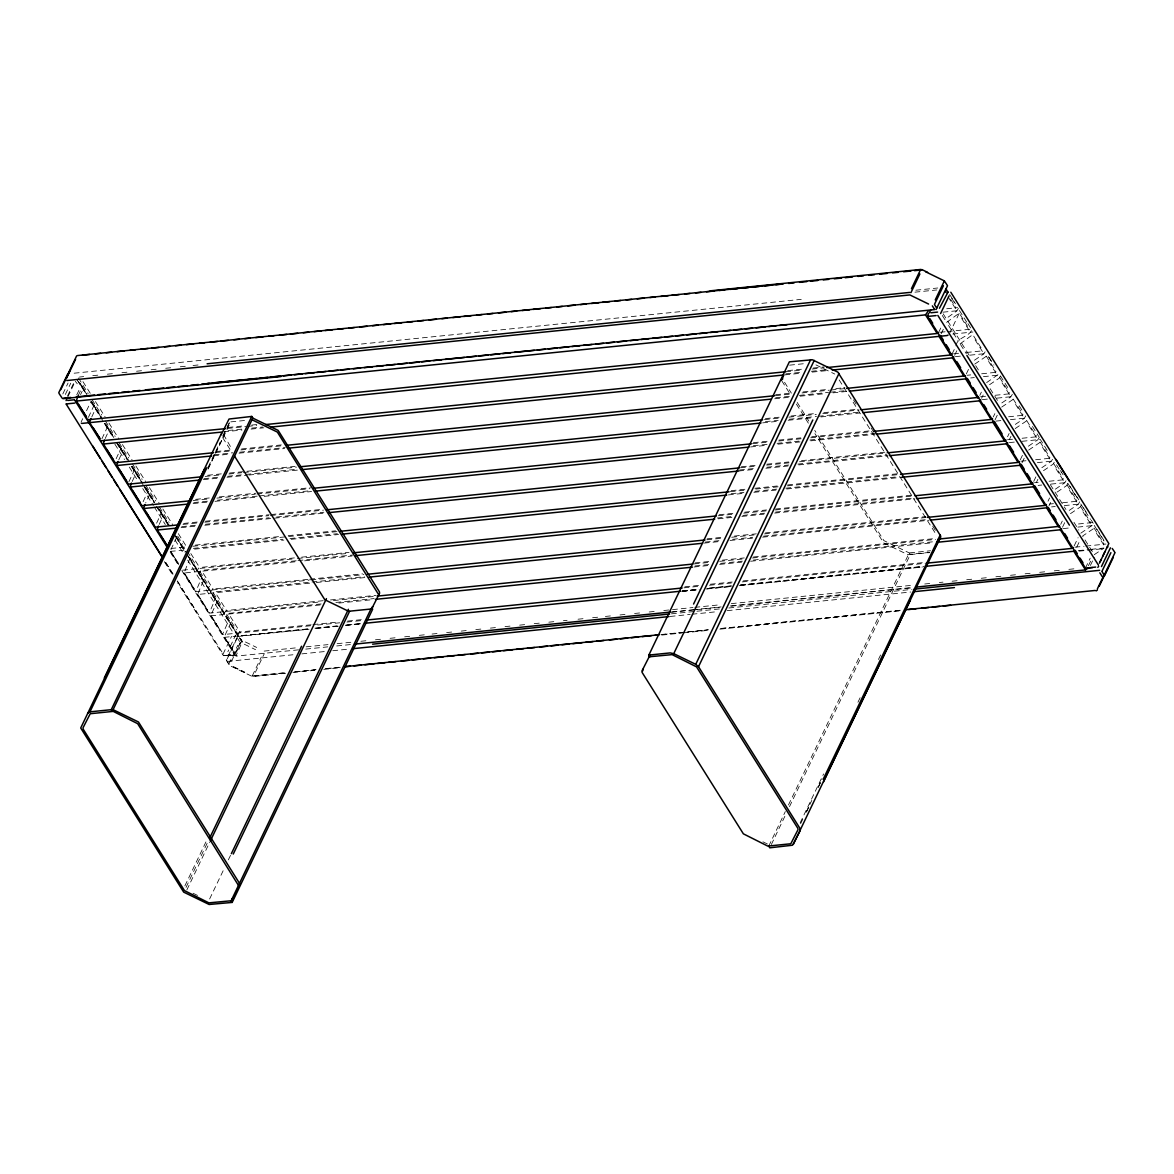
<?xml version="1.0" encoding="UTF-8"?>
<svg xmlns="http://www.w3.org/2000/svg" width="1174" height="1174" viewBox="0 0 1174 1174"><rect width="100%" height="100%" fill="white"/><g stroke="black" fill="none" stroke-linecap="round" stroke-linejoin="round"><path stroke-width="0.75" stroke-dasharray="5 3.75" d="M241.125 639.537L241.301 641.885L234.873 655.283L223.427 655.679L177.788 583.126M223.515 434.556L231.498 448.365M78.276 395.477L82.341 386.701L77.572 380.376M144.974 487.269L149.758 494.151L145.693 502.927M176.731 537.134L170.245 551.105L179.094 565.34M178.316 533.627L186.108 546.042A1.761 0.983 -32.1 0 0 185.492 546.189L183.643 549.432M294.38 557.899L199.595 567.526A1.761 0.983 -32.1 0 0 198.978 567.688L197.041 570.681L201.899 577.256L195.735 591.637L309.158 580.176M307.867 579.398L213.066 589.025A1.761 0.983 -32.1 0 0 212.465 589.172L210.528 592.166L215.385 598.74L209.221 613.136L320.825 601.851M310.596 625.757L222.708 634.62L210.689 615.587L217.175 601.602L212.318 595.042L214.255 592.034A1.761 0.983 -32.1 0 1 214.871 591.887L364.351 576.698M323.173 600.692L226.553 610.509A1.761 0.983 -32.1 0 0 225.951 610.671L223.999 613.664L228.871 620.239L222.458 634.474M298.534 649.838L236.179 656.105L224.175 637.071L230.662 623.101L225.804 616.526L227.741 613.532A1.761 0.983 -32.1 0 1 228.358 613.371L321.324 603.935M311.125 624.788L240.039 632.008A1.761 0.983 -32.1 0 0 239.423 632.155L237.486 635.149L242.343 641.723L235.945 655.958M235.284 636.249L235.563 635.149L227.873 651.717M1080.799 533.187L1092.084 525.482L1092.965 522.591A1.761 0.983 -32.1 0 0 1092.451 522.562L1076.044 524.22M235.372 636.014L235.064 635.897M62.809 393.965L68.048 383.032M65.362 394.435L70.748 383.194M67.534 395.917L74.153 382.093M67.916 396.753L75.356 381.154M76.736 394.875L80.258 387.552M80.551 394.625L82.136 391.324M81.182 421.906L82.708 418.692M86.553 410.68L90.398 402.653M88.402 417.372L94.037 405.323L92.027 402.491M91.763 416.961L95.828 408.185L91.058 401.86M101.889 438.856L107.509 426.808L105.499 423.99M105.249 438.46L109.314 429.684L104.53 423.359M116.153 458.711L120.995 448.307L118.06 444.315M118.735 459.944L122.8 451.168L117.943 444.594M128.846 481.839L134.482 469.791L132.471 466.973M132.222 481.443L136.287 472.667L131.503 466.342M143.125 501.694L147.968 491.29L145.033 487.298M156.597 523.193L161.454 512.774L158.519 508.782M159.18 524.426L163.245 515.635L158.475 509.325M208.165 467.091L220.008 442.378M223.163 435.789L229.488 422.581M208.092 468.529L223.706 435.936M208.077 469.13L230.706 421.877L246.672 420.292M296.171 560.761L201.385 570.403A1.761 0.983 -32.1 0 0 200.783 570.549L198.92 573.793L210.601 592.415M223.031 654.123L231.542 636.367M227.154 658.952L237.251 637.849M228.783 664.029L237.764 645.289M234.36 654.74L241.14 640.666M231.572 661.123L240.553 642.383M252.307 675.813L261.288 657.073M255.374 672.32L264.341 653.58M184.861 885.915L207.49 838.676M186.035 887.353L208.209 841.068M186.857 889.907L209.823 841.978M209.632 898.961L224.645 867.601M228.358 859.867L230.706 854.98M938.569 332.565L941.695 326.034M941.152 333.798L943.5 328.896M958.38 308.395L956.913 310.875L944.821 319.504L941.9 314.852M949.414 333.724L959.95 311.726M952.055 354.049L955.181 347.533M955.959 345.89C957.148 337.217 968.345 337.217 971.632 330.349M954.638 355.282L956.986 350.395M966.319 373.919L968.667 369.018M985.118 351.833L983.885 353.844L972.938 361.254M974.728 364.116L985.676 356.72L986.908 354.709M979.806 395.403L981.361 392.145M981.596 398.265L983.166 395.007M768.735 846.161L785.318 811.557M788.473 804.968L909.234 552.91L930.542 550.753M771.347 844.517L785.567 814.859M789.5 806.626L910.276 554.568L909.234 552.91L883.875 540.598L814.741 430.388M989.579 384.69L999.162 378.204L1000.615 375.739M993.292 416.902L994.848 413.63M800.184 822.813L823.605 773.945M857.945 702.257L860.293 697.371M878.446 659.48L882.144 651.761M800.624 823.737L802.957 818.85M806.083 812.335L811.821 800.36M818.161 787.152L822.108 778.89M806.597 811.762L808.93 806.876M818.307 787.328L820.641 782.442M995.082 419.764L997.43 414.862M1012.311 394.361L1010.843 396.827L999.896 404.238M1001.701 407.099L1012.648 399.703L1013.881 397.692M1007.556 436.757L1009.112 433.485M1009.346 439.619L1010.917 436.361M1025.783 415.845L1024.33 418.326L1013.382 425.722M1015.172 428.598L1026.135 421.187L1027.367 419.177M1020.25 459.87L1022.598 454.984M1022.055 462.747L1024.388 457.845M1039.049 437.799L1037.816 439.81L1026.868 447.221M1028.659 450.082L1039.606 442.671L1041.074 440.206M1033.736 481.369L1036.084 476.468M1036.319 482.602L1037.875 479.344M1052.535 459.298L1051.302 461.309L1040.34 468.705M1043.51 470.657L1053.093 464.17L1054.325 462.16M1048 501.225L1049.571 497.967M1049.013 505.73L1050.583 502.457M1066.021 480.782L1064.789 482.793L1053.826 490.204M1056.996 492.141L1066.579 485.669L1068.091 482.749M1060.709 524.352L1062.265 521.095M1062.499 527.214L1064.847 522.327M1079.728 501.812L1078.26 504.292L1067.313 511.688M1070.483 513.64L1080.065 507.153L1081.518 504.673M1074.181 545.837L1078.099 537.677M1076.763 547.069L1079.889 540.554M1092.334 551.575L1082.589 536.048L1093.552 528.638L1094.784 526.627M1085.436 568.113L1090.191 558.193M1088.445 565.707L1091.585 559.176M1090.397 565.457L1094.3 557.312M222.722 436.229L226.523 428.51M227.228 427.16L230.265 420.952M946.626 322.38L959.275 313.12L969.02 328.632M960.112 343.865L972.762 334.605L982.506 350.131M997.929 374.726L986.409 382.739M1094.285 554.671L1103.868 548.199M74.153 373.2L801.24 299.355M915.867 290.213L937.747 287.997M83.677 376.605L80.037 376.971A1.761 0.983 -32.1 0 0 79.421 377.133M92.79 375.68L98.264 375.122M107.377 374.198L112.851 373.64M121.964 372.716L127.438 372.158M136.551 371.233L142.01 370.676M151.138 369.751L156.597 369.194M165.71 368.269L171.184 367.711M180.297 366.787L185.771 366.244M193.064 365.496L200.358 364.762M914.942 292.165L936.823 289.949M946.684 308.762L957.617 307.647M943.016 312.181L957.588 310.699M940.11 332.286L945.584 331.728M947.403 331.552L971.103 329.146A1.761 0.983 -32.1 0 1 971.5 329.146M952.848 334.047L972.908 332.007M789.588 365.158L805.569 363.529M228.064 427.468L244.471 425.81M251.764 425.061L257.238 424.518M787.71 370.632L802.297 369.15M813.23 368.034L824.163 366.919M953.596 353.785L959.07 353.227M966.363 352.479L982.77 350.821M227.389 428.451L245.792 426.588M247.435 426.411L256.724 425.472M785.714 371.747L803.104 369.971M812.217 369.047L824.016 367.858M228.035 430.52L242.622 429.038M251.735 428.114L262.668 426.998M785.861 373.86L800.448 372.378M811.381 371.278L825.968 369.795M955.387 356.647L960.86 356.089M969.973 355.164L986.38 353.491M223.72 431.871L241.991 430.022M251.06 429.097L263.857 427.791M784.863 374.873L801.49 373.185M812.188 372.099L828.829 370.412M216.031 451.55L232.437 449.891M241.55 448.967L281.657 444.887M775.676 394.713L790.249 393.231M803.016 391.94L828.536 389.342M835.829 388.594L844.942 387.669M967.082 375.269L970.722 374.902M981.669 373.787L998.076 372.114M215.37 452.533L231.909 450.86M240.875 449.95L281.158 445.856M775.486 395.638L791.085 394.053M802.018 392.952L829.343 390.179M831.163 389.988L845.735 388.506M214.182 454.793L232.408 452.944M239.701 452.195L285.267 447.573M775.647 397.766L790.234 396.284M799.347 395.359L828.506 392.395M830.341 392.204L846.748 390.546M970.707 377.955L974.347 377.573M983.46 376.649L999.866 374.99L1008.627 388.961M213.521 455.776L229.957 454.103M239.026 453.179L284.636 448.541M774.664 398.778L789.456 397.267M800.169 396.181L825.909 393.569M832.968 392.85L847.54 391.368M207.637 475.265L222.224 473.782M229.517 473.049L295.129 466.386M765.463 418.604L780.035 417.122M790.982 416.022L816.502 413.424M823.796 412.69L856.609 409.359M980.569 396.768L986.028 396.21M995.141 395.286L1011.548 393.613M205.171 476.439L219.861 474.942M228.857 474.032L241.741 472.711M243.429 472.55L296.464 467.164M764.479 419.617L779.844 418.061M788.957 417.137L816.326 414.349M822.783 413.703L859.221 409.99M203.968 478.684L218.54 477.216M227.668 476.277L244.075 474.619M245.894 474.428L296.934 469.248M765.433 421.657L778.186 420.365M789.133 419.25L816.473 416.477M818.293 416.286L860.219 412.03M982.359 399.63L987.833 399.072M996.946 398.147L1013.353 396.474M203.322 479.667L217.924 478.185M227.008 477.26L247.083 475.221M248.873 475.044L298.123 470.04M762.645 422.86L777.423 421.349M788.15 420.263L813.876 417.651M820.934 416.931L859.427 413.028M195.603 499.346L210.175 497.879M219.289 496.94L255.756 493.241M257.576 493.051L310.435 487.694M753.414 442.686L769.821 441.028M778.934 440.103L800.815 437.873M811.748 436.772L871.915 430.653M1008.627 416.77L1025.034 415.097M193.152 500.52L209.632 498.847M216.838 498.114L255.228 494.21M256.915 494.034L309.951 488.648M752.461 443.699L769.616 441.967M778.729 441.028L801.651 438.709M810.764 437.785L871.754 431.592M193.754 502.589L208.326 501.107M217.439 500.183L257.546 496.103M259.381 495.927L310.42 490.732M753.385 445.738L767.972 444.256M777.085 443.332L798.966 441.116M809.899 440.001L875.525 433.338M995.846 421.114L1001.319 420.556M1010.432 419.632L1025.005 418.149M193.123 503.558L207.725 502.076M214.989 501.342L256.93 497.086M264.179 496.353L311.594 491.524M750.612 446.942L765.389 445.43M777.936 444.168L800.022 441.923M810.735 440.837L874.733 434.336M183.555 523.443L198.142 521.96M205.435 521.212L269.242 514.74M271.062 514.55L322.102 509.369M741.381 466.782L757.788 465.109M766.901 464.185L788.781 461.969M801.534 460.663L887.221 451.961M1007.527 439.736L1013.001 439.193M1022.114 438.254L1038.52 436.596A1.761 0.983 -32.1 0 1 1039.034 436.625M182.953 524.411L197.57 522.929M204.804 522.195L268.714 515.694M270.402 515.533L323.437 510.147M740.442 467.78L757.553 466.049M766.681 465.124L790.396 462.703M799.509 461.778L887.074 452.885M181.706 526.671L196.293 525.189M205.406 524.264L269.213 517.778M276.506 517.044L323.892 512.231M739.532 470.011L755.939 468.338M766.871 467.237L788.752 465.007M797.865 464.082L887.192 455.013M1009.332 442.613L1014.791 442.055M1022.084 441.307L1040.311 439.458L1048.103 451.873M181.104 527.64L197.511 525.981M204.79 525.248L325.081 513.023M738.784 470.994L755.176 469.336M765.918 468.25L787.989 466.005M798.716 464.919L888.219 455.82M195.222 545.118L280.894 536.415M288.188 535.667L335.588 530.853M731.167 490.673L745.754 489.191M754.867 488.267L778.567 485.86M787.681 484.935L898.873 473.636M1021.013 461.235L1026.487 460.678M1035.6 459.753L1052.007 458.08M170.92 548.493L185.521 547.011M192.815 546.262L336.909 531.631M730.243 491.686L745.505 490.13M755.748 489.088L778.333 486.799M787.461 485.875L899.666 474.472M193.372 548.346L282.699 539.277M289.993 538.543L337.378 533.715M731.138 493.726L743.905 492.434M754.838 491.319L776.718 489.103M785.832 488.179L898.858 476.688M1037.39 462.615L1053.797 460.956M170.318 551.369L185.477 550.063M194.59 549.139L283.888 540.069M291.137 539.321L338.567 534.508M728.394 494.914L743.157 493.418M753.899 492.317L775.955 490.086M786.697 489L901.705 477.304M301.674 557.166L349.074 552.352M719.134 514.755L735.54 513.097M744.654 512.172L766.519 509.942M775.632 509.017L912.359 495.135M1034.499 482.719L1038.139 482.353M1049.086 481.252L1063.659 479.77M182.586 570.168L295.672 558.677M297.36 558.516L348.575 553.306M718.209 515.768L734.616 514.095M743.714 513.17L766.284 510.881M775.398 509.956L913.152 495.956M298.005 560.585L352.684 555.023M717.285 517.998L731.857 516.516M742.804 515.401L764.67 513.185M775.618 512.069L914.15 497.996M1038.124 485.405L1041.764 485.038M1050.877 484.114L1067.283 482.441L1076.044 496.411M190.041 558.134L184.054 573.015L297.345 561.568M304.624 560.82L352.053 556.006M718.194 518.82L732.943 517.323M741.88 516.413L763.922 514.168M774.664 513.082L914.957 498.833M309.687 579.208L362.546 573.837M707.086 538.837L721.672 537.354M734.44 536.063L756.305 533.847M765.419 532.923L925.846 516.619M1049.805 504.028L1053.445 503.661M1062.558 502.736L1078.965 501.063M310.846 580L363.881 574.614M706.807 539.791L722.582 538.176M731.696 537.252L754.236 534.962M764.494 533.921L926.638 517.455M705.236 542.08L719.823 540.598M732.591 539.306L752.637 537.266M763.57 536.151L927.636 519.48M1051.596 506.889L1055.25 506.522M1064.363 505.598L1080.77 503.939A1.761 0.983 -32.1 0 1 1081.283 503.969L1081.577 504.233M198.92 573.793L203.704 580.117L197.54 594.499L314.5 582.686M316.29 582.495L365.54 577.491M704.341 543.078L720.909 541.405M730.023 540.466L753.723 538.059M762.645 537.164L928.678 520.287M330.466 599.958L376.032 595.335M695.052 562.918L711.459 561.26M722.392 560.145L744.272 557.929M753.385 557.004L935.678 538.484M333.445 600.574L373.714 596.48M694.172 563.931L711.165 562.199M719.677 561.333L744.008 558.868M752.475 558.002L935.531 539.409M335.911 602.453L374.183 598.564M695.023 565.971L709.61 564.489M720.543 563.388L742.423 561.157M753.356 560.057L933.829 541.713M1063.262 528.579L1070.556 527.83M1077.849 527.097L1094.256 525.424A1.761 0.983 -32.1 0 1 1094.77 525.468M210.777 615.836L320.693 604.904M338.875 603.069L373.552 599.547M694.142 566.983L708.876 565.486M719.647 564.386L741.689 562.155M750.626 561.245L933.036 542.711M929.735 552.411L907.502 554.524L883.699 542.96L814.917 433.617M910.276 554.568L929.808 552.587M312.959 624.597L338.479 622M347.592 621.075L362.179 619.593M684.838 586.824L699.425 585.342M710.358 584.226L732.238 582.011M743.171 580.895L923.644 562.566M1074.944 547.201L1084.057 546.277M1085.877 546.086L1105.937 544.046M317.772 625.023L339.77 622.792M346.917 622.059L363.324 620.4M683.972 587.822L699.117 586.281M709.478 585.239L731.343 583.008M742.262 581.908L925.303 563.315M307.661 628.926L237.764 636.205L226.274 659.7L229.282 665.35L252.469 676.562L285.62 673.274M314.925 628.178L336.747 625.962M345.831 625.038L360.374 623.57M682.109 590.889L698.471 589.231M709.375 588.115L731.182 585.899M740.28 584.975L923.865 566.323M1078.378 550.635L1089.281 549.52M1091.101 549.344L1103.824 548.053M224.263 637.335L308.659 628.985M315.923 628.251L337.818 626.036M346.902 625.111L361.519 623.629M682.123 591.065L698.677 589.377M709.448 588.277L731.475 586.046M740.427 585.136L921.018 566.793M237.94 636.455L308.997 629.235M316.1 628.516L338.156 626.27M345.45 625.537L361.856 623.864M682.564 591.285L698.97 589.627M706.909 588.82L730.536 586.413M740.882 585.371L921.399 567.027M681.756 591.505L699.19 589.73M706.469 588.996L730.962 586.516M739.18 585.679L922.294 567.071M1079.023 551.149L1102.724 548.742M264.165 651.1L297.007 647.755M306.135 646.83L328.03 644.614M337.158 643.675L351.76 642.193M360.888 641.268L366.361 640.711M375.475 639.786L380.948 639.228M390.076 638.304L395.55 637.746M404.678 636.822L410.152 636.264M419.279 635.339L424.753 634.782M432.047 634.048L439.34 633.3M446.648 632.566L453.942 631.817M461.25 631.084L468.543 630.335M475.837 629.587L483.145 628.853M490.438 628.105L495.912 627.562M505.04 626.623L510.514 626.065M519.642 625.14L525.116 624.583M534.229 623.658L539.702 623.101M548.83 622.176L554.304 621.618M563.432 620.694L567.086 620.327M578.034 619.212L583.507 618.654M592.635 617.729L598.109 617.172M605.402 616.438L612.696 615.69M620.004 614.956L627.298 614.207M634.591 613.474L641.899 612.725M649.193 611.992L656.501 611.243M663.794 610.509L692.998 607.53M694.817 607.354L720.366 604.757M731.314 603.641L911.963 585.298M924.745 583.992L930.219 583.434M939.332 582.509L942.986 582.143M952.114 581.218L957.588 580.66M966.716 579.736L972.189 579.178M981.303 578.254L986.776 577.696M995.904 576.772L1003.198 576.023M1010.506 575.289L1017.799 574.541M1025.107 573.807L1030.581 573.25M1039.694 572.325L1045.168 571.767M1054.296 570.843L1059.77 570.285M1068.898 569.361L1074.371 568.803M225.907 655.415L234.477 654.549L234.873 655.283M226.024 655.576L232.687 654.901M305.754 649.105L327.722 646.874M336.718 645.949L351.437 644.467M671.939 611.903L691.985 609.864M692.528 609.82L721.13 606.914M730.243 605.989L911.42 587.587M671.279 612.256L694.993 609.849M696.828 609.658L720.543 607.252M731.49 606.136L912.139 587.792M671.425 613.826L695.125 611.419M696.945 611.228L719.765 608.91M728.849 607.985L911.963 589.392M227.345 661.432L292.942 654.769M301.865 653.874L325.741 651.438M332.77 650.734L347.607 649.222M670.149 616.453L690.195 614.428M692.014 614.237L718.121 611.581M727.205 610.656L910.686 592.019M252.19 676.077L286.867 672.555M294.16 671.822L316.055 669.591M325.183 668.666L339.785 667.184M660.947 634.562L708.392 629.748M721.159 628.442L901.823 610.098M253.569 676.077L286.412 672.746M295.54 671.807L315.615 669.767M326.563 668.666L341.164 667.184M662.327 634.562L707.937 629.924M720.719 628.618L901.368 610.275M292.898 672.541L314.691 670.325M323.775 669.4L340.137 667.742M661.725 635.075L681.712 633.035M683.532 632.859L708.964 630.277M719.867 629.161L901.559 610.715M815.93 364.894L834.787 374.051M762.924 841.817L767.635 844.106M245.395 641.973L256.651 647.446M244.295 644.203L255.565 649.677M233.523 666.7L244.794 672.174M233.421 666.964L244.676 672.438M193.035 893.238L197.746 895.527M78.306 381.653L83.237 387.89M75.312 381.315L77.293 383.81M1060.46 470.569L1063.38 475.221M1076.851 496.705L1078.803 499.816M949.605 294.425L955.445 303.743M967.963 323.672L971.852 329.879M989.08 357.351L993.952 365.099M1032.46 426.47L1039.269 437.344M1056.497 464.801L1061.369 472.564M1069.984 486.285L1078.745 500.256M1083.47 507.784L1087.359 513.992M1091.262 520.199L1093.199 523.311M1096.956 529.269L1103.765 540.143M951.776 298.343L955.68 304.55M959.422 310.508L967.215 322.923M988.332 356.603L992.221 362.81M1019.193 405.793L1023.082 412.001M1080.77 503.939L1090.499 519.451M1094.256 525.424L1103.986 540.95M950.661 299.385L955.533 307.148M986.248 356.089L995.992 371.615M999.734 377.588L1009.464 393.114M1013.221 399.072L1022.95 414.598M1026.692 420.571L1036.437 436.097M1040.179 442.055L1049.923 457.581M1053.665 463.554L1063.409 479.08M1067.151 485.038L1076.881 500.564M1080.638 506.537L1090.367 522.063M1094.109 528.021L1103.854 543.547M948.152 296.905L956.913 310.875M961.638 318.389L970.399 332.359M975.124 339.888L983.885 353.844M988.596 361.372L997.357 375.342M1002.082 382.856L1010.843 396.827M1015.569 404.355L1024.33 418.326M1029.055 425.839L1037.816 439.81M1042.527 447.338L1051.302 461.309M1056.013 468.822L1064.789 482.793M1069.499 490.321L1078.26 504.292M1082.986 511.805L1091.747 525.776M1096.472 533.304L1105.233 547.275M943.133 313.766L970.003 356.603M975.697 365.672L979.6 371.879M990.166 388.711L997.944 401.126M1050.334 484.642L1065.933 509.487M1073.975 522.313L1078.847 530.076M948.577 325.477L958.307 341.003M960.508 344.51L966.363 353.829M853.513 399.864L857.372 406.043M871.137 427.967L875.026 434.175M932.699 526.099L936.456 532.071M839.175 379.965L936.559 535.183M784.555 382.269L791.364 393.143M797.205 402.447L808.886 421.084M781.796 380.831L790.572 394.802M796.412 404.12L809.062 424.298M222.678 437.638L232.056 452.577M82.958 381.638L91.719 395.609M95.461 401.567L105.205 417.093M108.947 423.066L118.691 438.577M122.434 444.55L132.163 460.076M135.92 466.049L145.649 481.56M149.406 487.533L159.136 503.059M162.878 509.032L172.622 524.543M190.819 553.556L199.595 567.526M203.337 573.499L213.066 589.025M216.823 594.998L226.553 610.509M230.295 616.482L240.039 632.008M78.453 377.955L88.197 393.481M91.939 399.453L101.668 414.965M105.425 420.938L115.155 436.464M118.897 442.437L128.641 457.948M132.383 463.921L142.127 479.447M145.87 485.42L155.614 500.931M159.356 506.904L169.085 522.43M177.7 536.151L182.572 543.914M187.297 551.442L196.058 565.413M199.8 571.386L209.544 586.897M213.286 592.87L223.031 608.396M226.773 614.354L236.502 629.88M82.18 386.202L87.052 393.965M91.924 401.728L101.507 417.005M105.396 423.212L114.421 437.594M118.882 444.697L128.48 459.988M132.369 466.195L141.951 481.472M145.62 487.298L154.469 501.415M159.253 509.046L169.012 524.587M176.57 536.635L186.299 552.162M189.469 557.21L242.182 641.224M79.509 382.915L87.302 395.33M92.995 404.414L100.788 416.829M106.482 425.898L114.274 438.313M119.968 447.397L127.746 459.812M133.44 468.881L141.232 481.296M146.926 490.38L154.719 502.795M160.412 511.864L168.205 524.279M173.899 533.348L183.628 548.874M187.385 554.847L197.115 570.373M200.857 576.346L210.601 591.857M214.343 597.83L224.087 613.356M227.829 619.314L237.559 634.841M82.195 387.317L86.172 393.672M91.044 401.435L101.522 418.12M105.411 424.328L114.025 438.063M116.945 442.715L128.48 461.103M131.972 466.68L141.966 482.602M143.918 485.698L154.469 502.531M157.404 507.197L168.939 525.57M175.836 536.577L185.331 551.721M188.5 556.769L215.224 599.371M217.029 602.233L228.71 620.855M230.5 623.717L242.196 642.339M77.308 380.405L85.364 392.791M90.794 401.89L102.74 420.497M104.266 423.359L113.218 437.638M116.784 443.317L126.807 459.298M131.224 466.327L143.184 484.965M144.285 487.151L153.985 502.619M156.259 506.229L167.809 524.646M175.851 537.017L185.14 552.264M186.417 553.849L197.129 570.931M212.406 595.291L224.087 613.914M225.892 616.776L237.574 635.398M237.632 638.465L239.569 641.547M114.832 444.066L124.532 459.548M129.272 467.091L138.121 481.208M142.744 488.575L153.339 505.451M154.308 506.992L165.299 524.514M174.999 539.996L183.746 553.908M187.62 560.101L233.244 632.815M170.905 551.545L180.635 567.057M184.391 573.029L194.121 588.556M197.863 594.528L207.607 610.054M211.349 616.012L221.094 631.539M224.836 637.511L234.565 653.023M173.238 555.463L178.11 563.226M186.725 576.962L195.486 590.933M200.211 598.447L208.972 612.417M213.697 619.945L222.458 633.916M227.169 641.43L235.945 655.4M183.804 572.868L195.5 591.491M197.291 594.352L208.972 612.975M170.157 552.015L177.949 564.445M181.853 570.667L234.477 654.549M165.725 562.39L173.517 574.82M177.406 581.027L224.19 655.591M165.534 562.478L173.326 574.908M177.23 581.115L196.718 612.182M226.465 660.331L229.664 665.13M164.316 561.642L172.974 575.451"/><path stroke-width="1.5" d="M221.211 434.762L229.018 419.03L251.75 416.432L252.792 418.091L278.15 430.403L379.422 591.828L379.613 593.222L371.6 608.954L348.605 611.287L324.787 599.723L234.595 456.231M239.114 886.458L137.651 723.654L113.232 711.385L90.237 713.719L83.016 727.807L83.207 729.186L184.479 890.611L208.899 902.865L231.146 900.766L232.364 900.062L240.01 884.139L138.459 721.981L113.1 709.668M378.806 594.88L277.358 432.076L251.999 419.764M642.721 669.371L642.897 670.75M781.517 380.112L783.865 374.917M782.412 377.793L782.603 379.173M823.546 781.84L940.814 536.239L837.854 372.129L812.423 359.772L789.354 361.827L648.855 655.077L649.897 656.721L672.13 654.622L696.549 666.876L797.821 828.301L798.012 829.695L790.792 843.768L767.796 846.102L743.377 833.834L642.105 672.409L641.914 671.029L649.926 655.283M87.624 419.001L88.197 419.734L937.19 333.489L938.569 332.565M1106.95 547.495L1107.845 546.791L1107.082 547.539M58.876 392.468L67.843 373.728M67.593 374.785L76.559 356.045M60.784 389.651L69.765 370.896M66.595 378.057L75.576 359.317M66.067 400.613L67.549 397.531M78.276 395.477L76.178 401.082L925.508 314.867L928.458 310.67M90.985 418.604L89.429 422.42L99.731 438.122M104.471 440.089L103.151 444.066L221.945 432.061M117.943 461.587L116.637 465.55L211.731 455.952M131.429 483.072L130.123 487.049L199.697 480.034M144.916 504.571L143.595 508.533L187.679 504.116M158.402 526.055L157.081 530.032L177.465 528.021M104.325 677.897L221.402 433.529M372.862 606.811L371.644 607.516L372.672 609.174L232.173 902.424L209.119 904.479L183.687 892.123L80.713 727.997L204.731 468.808M87.654 713.176L89.958 711.84L207.035 467.472M252.792 418.091L112.293 711.327L111.251 709.683L251.75 416.432M209.794 837.766L301.557 646.243M210.425 840.789L326.445 598.623M231.351 853.659L348.429 609.291M233.259 854.056L349.558 611.316M370.852 609.174L231.146 900.766L232.173 902.424M693.57 604.038L810.647 359.67M648.855 655.077L670.149 652.905L673.744 653.639L814.242 360.403M768.735 846.161L769.777 847.819L792.509 845.221L800.125 830.722L799.788 828.11L698.515 666.685L695.727 664.323L812.819 419.954M698.515 666.685L839.014 373.435M911.45 288.687L920.431 269.947M910.921 292.693L919.902 273.953M935.252 299.884L944.234 281.144M929.265 312.93L930.733 309.877M934.431 304.477L943.412 285.722M936.06 309.554L947.535 285.678M939.449 308.234L948.064 292.062L946.875 292.766M940.594 313.546L949.106 295.789M823.209 779.228L940.286 534.86M793.375 844.311L910.452 599.943M1099.407 563.197L1101.256 559.338M1102.738 556.256L1104.954 551.619M1100.185 561.656L1108.682 543.885M1101.461 566.572L1110.443 547.832M1101.916 571.415L1110.898 552.675M1097.367 588.878L1104.851 573.264M1106.025 571.371L1115.006 552.616M1099.231 586.222L1108.212 567.482M1104.352 576.038L1113.334 557.298M940.623 537.472L933.007 551.971M952.055 354.049L950.676 354.988L826.789 367.565M953.86 356.925L952.481 357.85L832.234 370.059M980.818 399.908L979.439 400.833L862.846 412.676M992.5 418.531L991.12 419.456L873.588 431.401M1005.986 440.015L1004.606 440.954L888.014 452.797M1007.791 442.877L1006.411 443.816L889.804 455.659M1019.472 461.514L1018.093 462.439L900.546 474.384M1032.959 482.998L1031.579 483.937L914.972 495.78M1046.445 504.497L1045.065 505.422L927.519 517.367M1061.722 528.843L1060.342 529.782L936.691 542.344M1073.403 547.48L1072.023 548.405L926.271 563.212M1086.889 568.964L1085.51 569.904L916.072 587.103M928.326 313.737L927.548 316.452L1085.436 568.113L1088.137 568.48M1097.441 589.979L1096.164 590.918M1098.644 566.426L1097.793 567.38M233.156 898.389L231.938 899.093M648.679 657.425L649.897 656.721M965.321 375.856L846.615 388.418M967.127 378.718L849.36 391.191M978.808 397.355L861.041 409.814M1048.015 507.667L930.263 520.141M1059.711 526.29L938.305 539.13M945.231 292.238L946.449 289.068A1.761 0.983 -32.1 0 0 945.936 289.024L947.888 292.121M876.318 434.175L992.925 422.332L994.305 421.393L1002.097 433.808M901.705 477.304L1019.883 465.3L1021.263 464.376L1024.183 469.028M916.777 498.642L1033.369 486.799L1034.749 485.875L1039.621 493.623M926.257 566.264L1073.828 551.266L1075.208 550.342L1077.145 553.438M710.314 290.829L921.076 269.418M77.381 355.575L779.918 284.211M82.4 355.194L89.708 354.46M95.182 353.902L100.656 353.345M106.13 352.787L111.603 352.229M117.077 351.672L124.371 350.938M129.844 350.38L135.318 349.823M140.792 349.265L148.1 348.517M151.74 348.15L159.048 347.416M164.521 346.858L169.995 346.301M175.469 345.743L180.943 345.185M186.417 344.628L193.71 343.894M199.184 343.336L204.672 342.779M210.146 342.221L217.439 341.473M221.094 341.106L228.387 340.372M233.861 339.814L239.335 339.257M244.808 338.699L250.282 338.141M255.756 337.584L263.064 336.85M268.538 336.292L274.012 335.735M279.485 335.177L286.779 334.429M290.433 334.062L297.726 333.328M303.2 332.77L308.674 332.213M314.148 331.655L321.456 330.907M325.095 330.54L332.403 329.806M337.877 329.248L343.351 328.691M348.825 328.133L354.299 327.575M359.772 327.018L367.066 326.284M372.54 325.726L378.013 325.169M383.487 324.611L390.795 323.877M394.449 323.496L401.743 322.762M407.217 322.204L412.69 321.647M418.164 321.089L423.638 320.531M429.112 319.974L436.42 319.24M441.894 318.682L447.367 318.125M452.841 317.567L460.135 316.833M463.789 316.452L471.082 315.718M476.556 315.16L482.03 314.603M487.503 314.045L492.977 313.487M498.451 312.93L505.759 312.196M511.233 311.638L516.707 311.081M522.181 310.523L529.474 309.789M533.128 309.408L540.422 308.674M545.895 308.116L551.369 307.559M556.843 307.001L562.317 306.443M567.79 305.886L575.099 305.152M580.572 304.594L586.046 304.037M591.52 303.479L598.813 302.745M602.467 302.364L609.761 301.63M615.235 301.072L620.723 300.515M626.197 299.957L631.671 299.399M637.144 298.842L644.438 298.108M649.912 297.55L655.386 296.993M660.859 296.435L668.167 295.701M671.807 295.32L679.115 294.586M684.589 294.028L690.063 293.471M695.536 292.913L701.01 292.355M706.484 291.798L713.777 291.064M719.251 290.506L724.725 289.949M730.199 289.391L737.507 288.657M741.146 288.276L748.454 287.542M753.928 286.984L759.402 286.427M764.876 285.869L770.349 285.311M775.823 284.754L783.117 284.02M788.59 283.462L794.064 282.905M799.538 282.347L806.846 281.613M810.5 281.246L817.794 280.498M823.268 279.94L828.741 279.383M834.215 278.825L841.509 278.091M845.163 277.724L852.471 276.976M857.945 276.418L863.418 275.861M868.892 275.303L874.366 274.745M879.84 274.202L887.133 273.454M892.607 272.896L898.081 272.339M903.554 271.781L910.863 271.047M914.502 270.68L921.81 269.932M207.108 363.793L909.659 292.429M66.786 380.552L909.835 294.923L928.605 304.051M207.607 383.428L934.695 309.569M63.557 398.191L70.851 397.443M76.281 396.885L94.536 395.036M98.102 394.669L105.469 393.921M109.006 393.569L118.222 392.63M121.729 392.277L129.169 391.514M132.633 391.162L140.102 390.414M145.356 389.871L163.788 388.007M167.178 387.655L174.721 386.892M178.36 386.525L187.473 385.6M190.804 385.263L198.406 384.485M201.708 384.147L209.339 383.37M214.431 382.856L222.091 382.078M225.335 381.755L233.039 380.978M236.238 380.64L245.337 379.716M247.611 379.496L256.724 378.571M259.88 378.248L267.657 377.456M271.297 377.089L279.867 376.208M283.506 375.841L291.343 375.049M294.41 374.741L302.276 373.934M305.313 373.625L314.412 372.701M316.863 372.452L325.961 371.527M328.955 371.233L338.039 370.309M340.548 370.045L348.942 369.194M353.301 368.753L360.594 368.02M364.233 367.638L372.569 366.802M376.208 366.435L383.472 365.686M386.099 365.422L395.212 364.498M398.015 364.219L407.114 363.294M409.799 363.015L418.898 362.091M421.657 361.812L429.831 360.976M433.485 360.609L441.644 359.787M445.284 359.405L464.464 357.468M467.091 357.19L476.189 356.28M479.036 355.986L488.149 355.062M490.717 354.797L499.816 353.873M502.721 353.579L510.719 352.758M514.359 352.391L534.346 350.366M537.354 350.057L545.25 349.25M548.287 348.942L557.401 348.018M559.793 347.783L568.891 346.858M571.973 346.535L579.795 345.743M583.434 345.376L592.019 344.51M595.658 344.143L603.421 343.351M606.606 343.028L614.325 342.236M617.539 341.913L626.637 340.988M630.291 340.621L637.966 339.844M641.224 339.506L648.87 338.728M652.495 338.361L661.593 337.437M664.91 337.099L672.497 336.336M675.842 335.999L683.4 335.221M686.775 334.883L696.123 333.93M699.528 333.592L707.027 332.829M710.475 332.477L717.945 331.714M723.228 331.185L730.668 330.422M734.161 330.07L741.572 329.322M745.211 328.94L752.475 328.206M756.027 327.854L765.199 326.915M768.779 326.548L776.102 325.814M779.712 325.447L787.006 324.699M62.912 398.705L281.041 376.546M67.74 400.451L74.402 399.776M930.938 312.768L937.6 312.093M66.302 403.944L74.887 403.064M927.548 316.452L936.118 315.586M225.716 428.627L101.023 440.793M265.647 424.562L785.714 371.747M271.091 427.057L783.263 375.034M213.668 452.709L115.169 462.717L106.805 449.569M286.427 445.313L774.679 395.726M288.217 448.189L771.23 399.116M201.62 476.791L128.318 484.187L119.308 469.497M299.913 466.812L762.66 419.808M301.703 469.673L761.016 423.022M189.557 500.872L141.805 505.671L132.794 490.996M313.385 488.296L751.375 443.816M315.19 491.172L748.983 447.103M179.329 524.778L155.291 527.17L146.28 512.48M326.871 509.795L739.312 467.898M328.676 512.656L738.593 471.023M340.357 531.279L729.083 491.803M342.148 534.141L726.75 495.076M353.844 552.778L716.389 515.944M355.634 555.64L714.717 519.172M367.33 574.262L704.987 539.967M369.12 577.124L702.683 543.254M377.162 596.128L692.924 564.048M375.372 599.356L692.484 567.145M366.963 620.019L682.153 588.013M365.114 623.262L680.45 591.226M1087.153 567.937L1095.724 567.071M1089.223 567.908L1092.554 567.57M354.944 644.1L670.648 612.036M372.584 644.174L669.606 614.002M914.253 589.157L1099.671 570.315M352.758 648.694L669.048 616.57M914.341 591.652L954.433 587.587M345.259 666.627L659.128 634.752M905.462 609.732L1095.239 590.449M344.804 666.803L350.292 666.245M353.932 665.878L361.24 665.144M364.879 664.763L374.007 663.838M377.661 663.471L384.955 662.723M388.609 662.356L395.902 661.622M401.376 661.065L408.684 660.316M412.323 659.949L419.632 659.216M423.271 658.834L430.579 658.1M434.219 657.719L443.346 656.794M447.001 656.427L454.294 655.694M457.948 655.312L465.242 654.578M470.715 654.021L478.023 653.272M481.663 652.905L488.971 652.172M492.625 651.79L499.919 651.056M503.573 650.689L512.686 649.75M516.34 649.383L523.633 648.65M527.287 648.268L534.596 647.534M540.069 646.977L547.363 646.228M551.017 645.861L558.31 645.128M561.964 644.746L569.258 644.012M572.912 643.646L582.04 642.706M585.679 642.339L592.987 641.606M596.627 641.224L603.935 640.49M609.409 639.933L616.702 639.184M620.356 638.817L627.65 638.084M631.304 637.702L638.597 636.968M642.251 636.601L651.379 635.662M655.019 635.295L658.673 634.929M908.676 609.541L915.969 608.792M921.443 608.235L928.737 607.501M932.391 607.119L939.684 606.386M943.338 606.019L950.646 605.27M89.958 711.84L111.251 709.683M921.972 269.609L927.607 272.339M925.567 271.752L944.336 280.88L947.139 285.062M673.744 653.639L695.727 664.323M74.901 400.422L167.236 547.363M1112.204 548.434L1114.625 552M1056.057 459.445L1108.726 543.386M950.808 292.238L1069.221 480.973M966.906 355.487L1098.482 565.208M934.827 305.093L936.749 308.175M1102.298 572.032L1104.235 575.113M932.361 305.871L934.299 308.953M1099.847 572.809L1102.166 576.507M937.835 315.41L1069.411 525.13M929.808 318.594L932.728 323.246M943.294 340.078L940.374 335.426L938.995 336.366L950.676 354.988M946.215 344.745L949.135 349.397M956.781 361.577L960.67 367.785M967.332 378.41L970.252 383.062M973.173 387.728L976.093 392.38M983.739 404.56L986.659 409.212M1009.728 445.988L1013.632 452.195M1027.118 473.68L1030.038 478.346M1048.235 507.359L1050.187 510.455M1053.107 515.122L1056.028 519.774M1064.642 533.51L1067.562 538.162M1080.065 558.105L1082.986 562.757M925.508 314.867L937.19 333.489M952.481 357.85L964.162 376.472M965.953 379.349L977.649 397.971M979.439 400.833L991.12 419.456M992.925 422.332L1004.606 440.954M1006.411 443.816L1018.093 462.439M1019.883 465.3L1031.579 483.937M1033.369 486.799L1045.065 505.422M1046.856 508.283L1058.537 526.921M1060.342 529.782L1072.023 548.405M1073.828 551.266L1085.51 569.904M76.515 401.112L86.26 416.623M103.488 444.095L113.218 459.606M116.96 465.579L126.704 481.105M130.446 487.063L140.19 502.589M143.932 508.562L153.677 524.088M157.419 530.046L167.148 545.572M78.863 405.03L86.656 417.445M93.318 428.07L100.128 438.944M159.752 533.979L167.544 546.394M92.629 445.885L162.79 557.723M66.126 404.017L100.23 458.388M102.182 461.499L106.086 467.707M108.023 470.818L111.926 477.04M113.878 480.137L117.782 486.359M119.719 489.455L162.614 557.811M58.994 393.393L62.178 398.191M948.049 335.089A2.363 1.321 -32.1 0 1 946.655 335.588L82.341 423.374A2.363 1.321 -32.1 0 1 81.285 423.139"/></g></svg>
